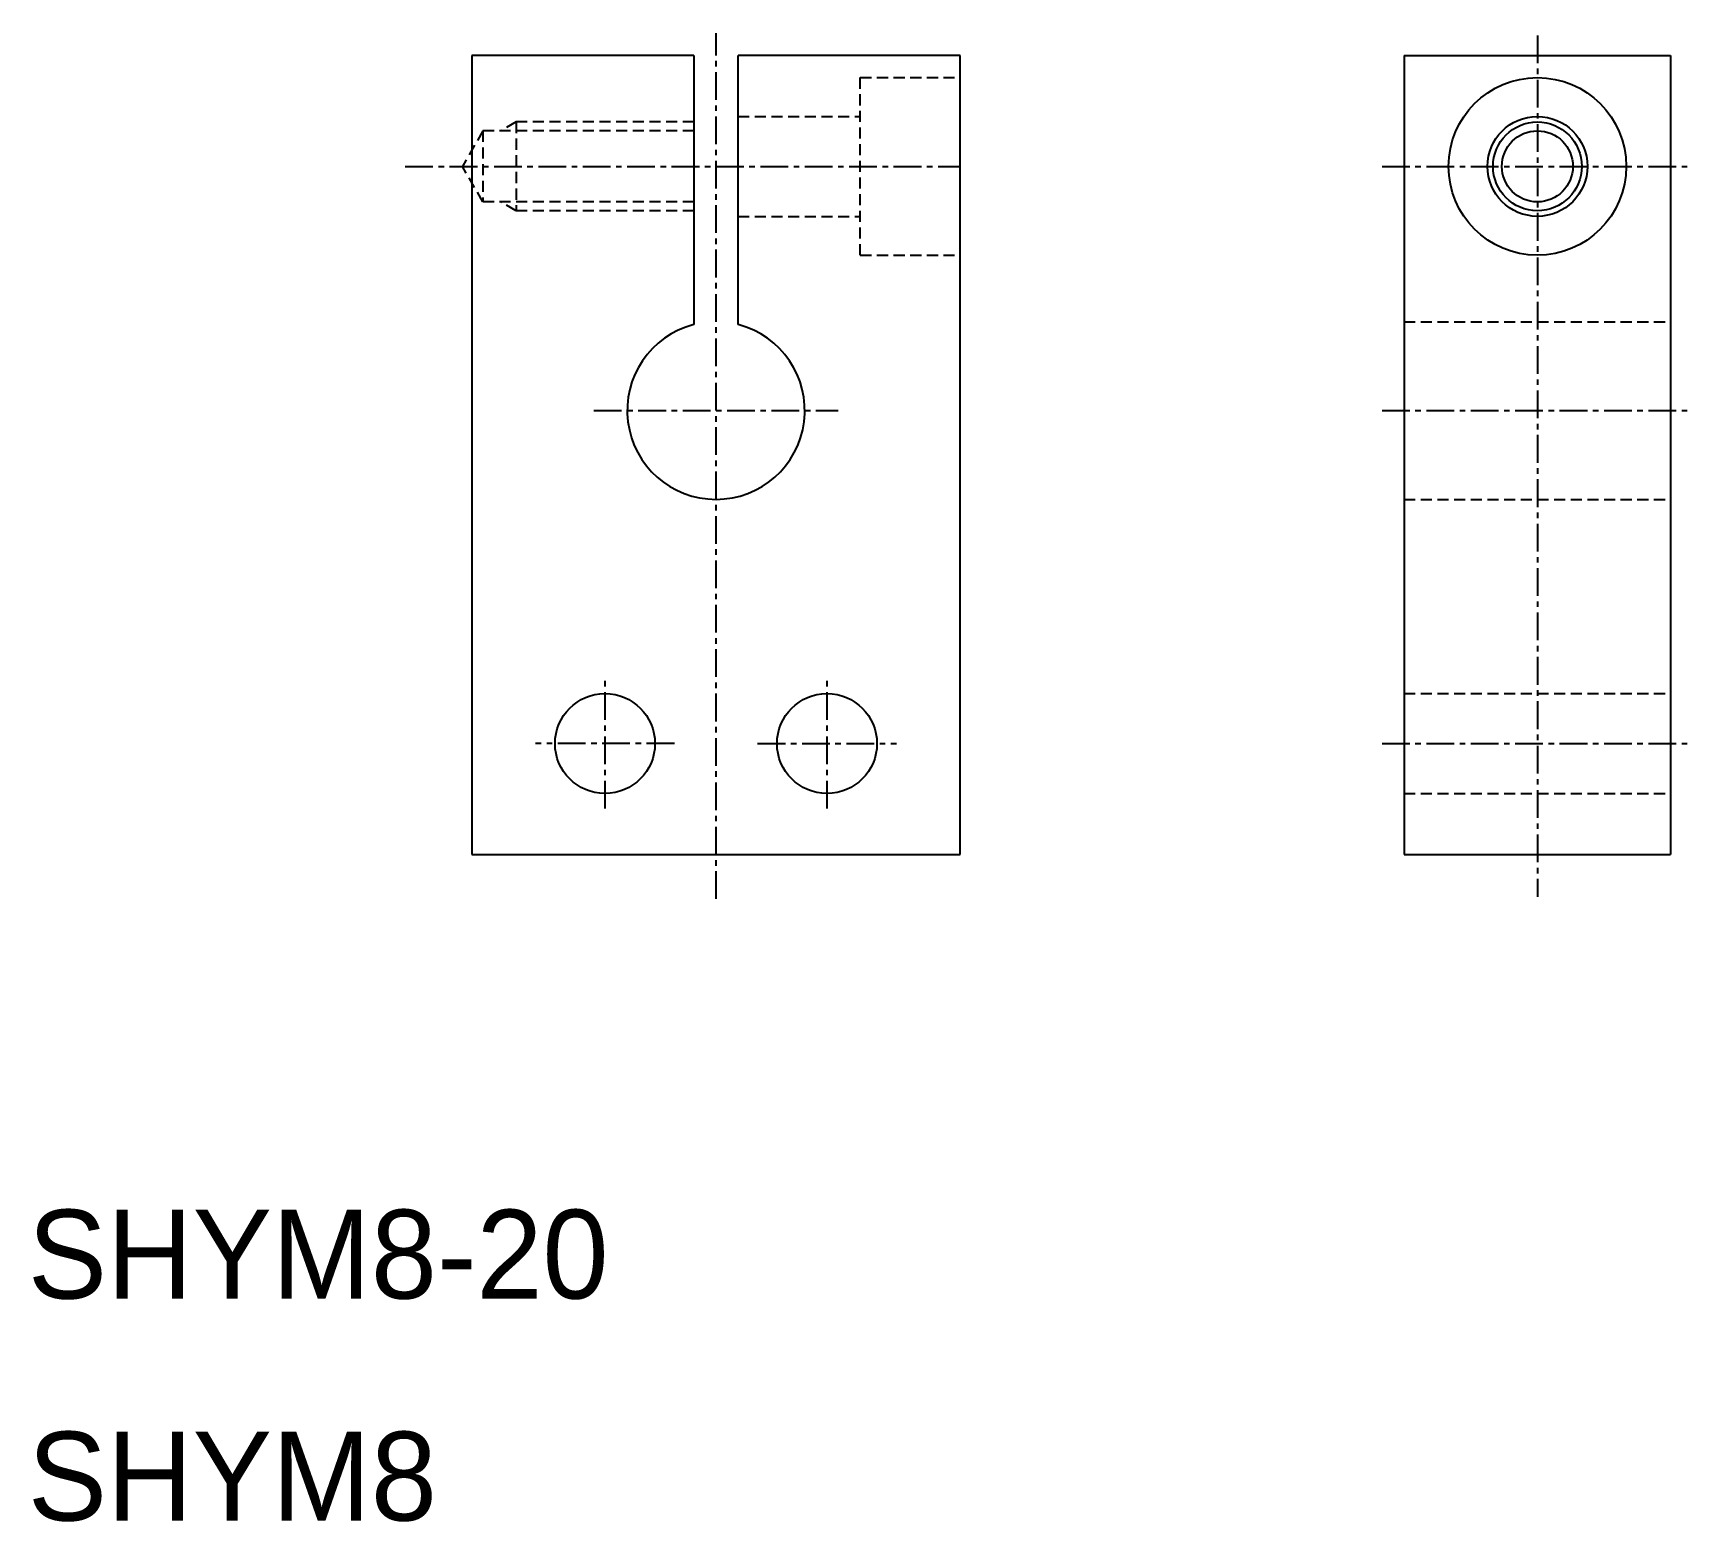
# Model space of a CAD drawing. Extents: x 10.2 to 85, y 9.9 to 77.
import ezdxf

# ---------------------------------------------------------------- set-up
doc = ezdxf.new("R2010")
doc.units = 0
doc.linetypes.add('CENTER', pattern=[2, 1.25, -0.25, 0.25, -0.25])
doc.linetypes.add('DASHED', pattern=[0.75, 0.5, -0.25])
doc.layers.get('0').update_dxf_attribs({"linetype": 'CONTINUOUS'})
doc.layers.add('CENTER', color=1, linetype='CENTER')

msp = doc.modelspace()

# ---------------------------------------------------------------- linework, layer by layer
at = {"color": 7, "linetype": 'CONTINUOUS'}
for p, q in [((30, 76), (30, 40)), ((40, 76), (30, 76)), ((40, 76), (40, 63.873)), ((52, 76), (42, 76)), ((42, 63.873), (42, 76)), ((52, 40), (52, 76)), ((72, 76), (84, 76)), ((72, 76), (72, 40)), ((84, 76), (84, 40)), ((42, 72.6), (42, 73)), ((42, 69.4), (42, 72.6)), ((42, 69), (42, 69.4)), ((30, 40), (52, 40)), ((72, 40), (84, 40))]:
    msp.add_line(p, q, dxfattribs=at)
at = {"color": 3, "linetype": 'DASHED'}
for p, q in [((47.5, 75), (52, 75)), ((47.5, 67), (47.5, 75)), ((30.5, 72.6), (29.576, 71)), ((40, 72.6), (30.5, 72.6)), ((30.5, 72.6), (30.5, 69.4)), ((32, 73), (31.307, 72.6)), ((32, 73), (32, 69)), ((40, 73), (32, 73)), ((42, 73.25), (47.5, 73.25)), ((30.5, 69.4), (29.576, 71)), ((40, 69.4), (30.5, 69.4)), ((32, 69), (31.307, 69.4)), ((40, 69), (32, 69)), ((42, 68.75), (47.5, 68.75)), ((47.5, 67), (52, 67)), ((72, 64), (84, 64)), ((72, 56), (84, 56)), ((72, 47.25), (84, 47.25)), ((72, 42.75), (84, 42.75))]:
    msp.add_line(p, q, dxfattribs=at)
at = {"color": 7, "linetype": 'CONTINUOUS'}
for centre, radius in [((78, 71), 4), ((78, 71), 2.25), ((78, 71), 1.6), ((36, 45), 2.25), ((46, 45), 2.25)]:
    msp.add_circle(centre, radius, dxfattribs=at)
at = {"color": 3, "linetype": 'CONTINUOUS'}
msp.add_circle((78, 71), 2, dxfattribs=at)
at = {"color": 7, "linetype": 'CONTINUOUS'}
msp.add_arc((41, 60), 4, 104.47751, 75.52249, dxfattribs=at)
at = {"layer": 'CENTER', "color": 1, "linetype": 'CENTER'}
for p, q in [((41, 38), (41, 77)), ((78, 76.903), (78, 38.097)), ((27, 71), (52, 71)), ((71, 71), (85, 71)), ((35.5, 60), (46.5, 60)), ((71, 60), (85, 60)), ((36, 42.07), (36, 47.93)), ((46, 42.07), (46, 47.93)), ((39.125, 45), (32.876, 45)), ((42.875, 45), (49.124, 45)), ((71, 45), (85, 45))]:
    msp.add_line(p, q, dxfattribs=at)

# ---------------------------------------------------------------- texts
at = {"color": 7, "linetype": 'CONTINUOUS'}
for s, p in [('SHYM8-20', (10, 20)), ('SHYM8', (10, 10))]:
    msp.add_text(s, height=4, dxfattribs=at).set_placement(p)

doc.saveas('drawing.dxf')
